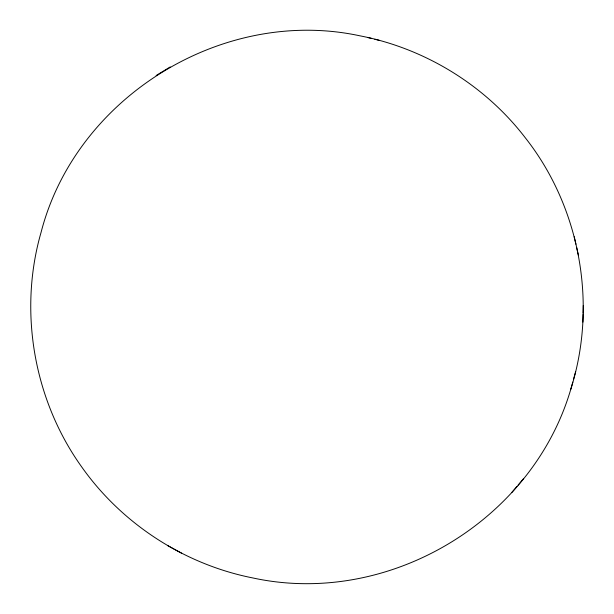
<?xml version="1.0" encoding="UTF-8"?>
<svg xmlns="http://www.w3.org/2000/svg" width="614" height="614" viewBox="0 0 614 614"><rect width="100%" height="100%" fill="white"/><g stroke="black" fill="none" stroke-linecap="round" stroke-linejoin="round"><path stroke-width="0.92" d="M570.713 389.476C597.714 304.751 580.353 207.524 525.223 137.697C484.891 85.131 424.827 48.345 359.804 35.796C223.166 6.386 76.013 96.751 41.092 232.292C18.305 311.283 33.808 399.937 81.593 466.778C121.802 523.803 184.323 564.404 252.776 577.935C390.074 607.776 537.212 518.508 572.778 382.069M582.886 322.112L583.085 314.383M583.108 313.155L583.3 305.427M573.56 379.107L575.648 371.616M511.807 492.474L516.865 486.511M518.093 485.083L523.305 478.935M156.14 75.514L163.086 71.27M163.616 70.963L170.216 66.926M367.41 37.423L371.355 38.383M374.862 39.273L379.291 40.347M167.484 545.493L174.276 549.192M175.159 549.691L181.575 553.191M574.22 236.712L575.932 244.211M576.669 247.549L578.396 255.117"/></g></svg>
